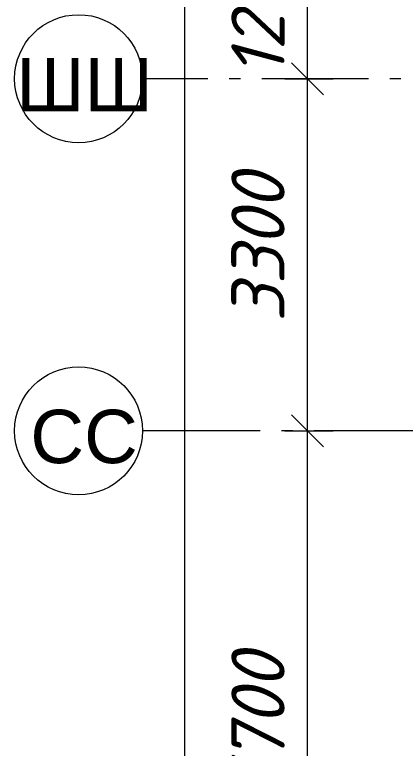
# Model space of a CAD drawing. Header units: millimetres. Extents: x -537608 to 253996, y -217170 to 186033.
# Drawn here: x -372244 to -368577, y -139775 to -132900 of the extents above; entities that cross this region are included whole.
import ezdxf

# ---------------------------------------------------------------- set-up
doc = ezdxf.new("R2010")
doc.units = ezdxf.units.MM
doc.layers.add('PDF _Геометрия', color=7, linetype='Continuous')
doc.layers.add('PDF _Текст', color=7, linetype='Continuous')
doc.styles.add('PDF ArialMT', font='arial.ttf')
doc.styles.add('PDF ISOCPEUR Italic', font='isocpeui.ttf')

msp = doc.modelspace()

# ---------------------------------------------------------------- linework, layer by layer
at = {"layer": 'PDF _Геометрия', "lineweight": 9}
for p, q in [((-370647.0623, -212139.656), (-370647.0623, -124259.6211)), ((-369494.8612, -133499.6271), (-369494.8612, -132299.6261)), ((-369706.9874, -133499.6271), (-369494.8612, -133499.6271)), ((-369494.8612, -136799.6288), (-369494.8612, -133499.6271)), ((-369494.8612, -133499.6271), (-369254.8584, -133499.6271)), ((-369706.9874, -136799.6288), (-369494.8612, -136799.6288)), ((-369494.8612, -142499.6303), (-369494.8612, -136799.6288)), ((-369494.8612, -136799.6288), (-369254.8584, -136799.6288))]:
    msp.add_line(p, q, dxfattribs=at)
at = {"layer": 'PDF _Геометрия', "lineweight": 20}
for p, q in [((-369644.8618, -133349.6265), (-369494.8612, -133499.6271)), ((-369494.8612, -133499.6271), (-369344.8605, -133649.6278)), ((-369644.8618, -136649.6282), (-369494.8612, -136799.6288)), ((-369494.8612, -136799.6288), (-369344.8605, -136949.6274))]:
    msp.add_line(p, q, dxfattribs=at)
at = {"layer": 'PDF _Геометрия', "color": 253, "lineweight": 9, "true_color": 0xaaaaaa}
for p, q in [((-370430.2855, -133499.6271), (-371043.5246, -133499.6271)), ((-370124.4454, -133499.6271), (-370230.2847, -133499.6271)), ((-368924.4487, -133499.6271), (-369924.4531, -133499.6271)), ((-368618.6172, -133499.6271), (-368724.4478, -133499.6271)), ((-369940.2816, -136799.6288), (-371043.5246, -136799.6288)), ((-369634.4501, -136799.6288), (-369740.2807, -136799.6288)), ((-368434.4448, -136799.6288), (-369434.4492, -136799.6288))]:
    msp.add_line(p, q, dxfattribs=at)
at = {"layer": 'PDF _Геометрия', "lineweight": 20}
for centre in [(-371643.5266, -133499.626), (-371643.5266, -136799.6277)]:
    msp.add_circle(centre, 599.9994, dxfattribs=at)

# ---------------------------------------------------------------- texts
at = {"layer": 'PDF _Текст', "char_height": 500, "attachment_point": 4, "rotation": 90, "style": 'PDF ISOCPEUR Italic'}
for s, insert in [('1200', (-369960.373, -133483.8309)), ('3300', (-369960.373, -135781.714)), ('5700', (-369960.373, -140281.7167))]:
    msp.add_mtext(s, dxfattribs=dict(at, insert=insert))
at = {"layer": 'PDF _Текст', "char_height": 500, "attachment_point": 4, "style": 'PDF ArialMT'}
for s, insert in [('ШШ', (-372227.865, -133555.9506)), ('СС', (-372096.4658, -136855.949))]:
    msp.add_mtext(s, dxfattribs=dict(at, insert=insert))

doc.saveas('drawing.dxf')
